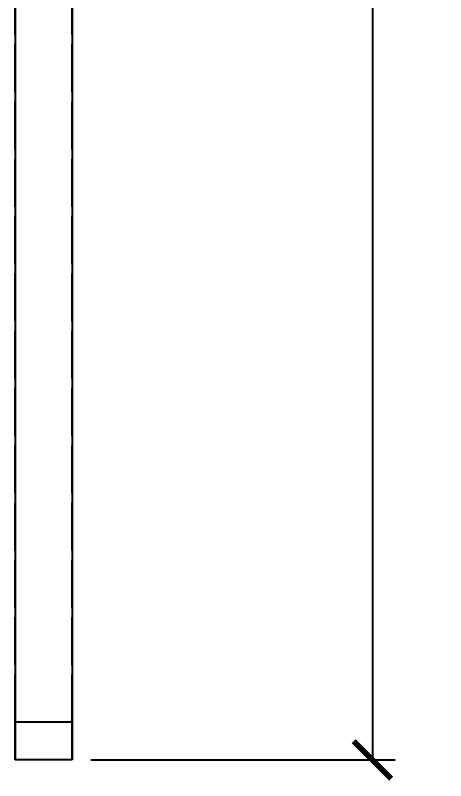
# Model space of a CAD drawing. Header units: millimetres. Extents: x -13 to 276, y -50 to 157.
# Drawn here: x 140.88 to 152.33, y -50.01 to -29.65 of the extents above; entities that cross this region are included whole.
import ezdxf

# ---------------------------------------------------------------- set-up
doc = ezdxf.new("R2010")
doc.units = ezdxf.units.MM
doc.linetypes.add('DASHED', pattern=[1.524, 1.27, -0.254])
for name, color, linetype in [('DIMS', 3, 'CONTINUOUS'), ('HIDDEN', 8, 'DASHED'), ('VISIBLE', 7, 'CONTINUOUS')]:
    doc.layers.add(name, color=color, linetype=linetype)
doc.styles.add('OpenSansCondensed-Light', font='OpenSansCondensed-Light.ttf')
doc.dimstyles.new('EZDXF', dxfattribs={"dimtxt": 0.25, "dimasz": 0.175, "dimexe": 0.375, "dimexo": 0.125, "dimgap": 0.1, "dimtad": 1, "dimlfac": 100, "dimzin": 12, "dimdsep": 46, "dimtxsty": 'OpenSansCondensed-Light', "dimblk": 'ARCHTICK', "dimcen": 2.5, "dimazin": 3, "dimtfac": 0.5, "dimtmove": 2, "dimatfit": 3})

# ---------------------------------------------------------------- blocks, each defined once
blk = doc.blocks.new('_ARCHTICK')
at = {"color": 0, "linetype": 'BYBLOCK', "const_width": 0.15}
blk.add_lwpolyline([(-0.5, -0.5), (0.5, 0.5)], dxfattribs=at)

msp = doc.modelspace()

# ---------------------------------------------------------------- linework, layer by layer
at = {"layer": 'HIDDEN'}
for points in [[(140.875, -48.455), (140.875, 57.045)], [(142.385, -48.455), (142.385, 57.045)], [(140.875, -49.455), (140.875, -49.43913), (140.875, -49.42325), (140.875, -49.40738), (140.875, -49.39151), (140.875, -49.37563), (140.875, -49.35976), (140.875, -49.34389), (140.875, -49.32802), (140.875, -49.31214), (140.875, -49.29627), (140.875, -49.2804), (140.875, -49.26452), (140.875, -49.24865), (140.875, -49.23278), (140.875, -49.2169), (140.875, -49.20103), (140.875, -49.18516), (140.875, -49.16929), (140.875, -49.15341), (140.875, -49.13754), (140.875, -49.12167), (140.875, -49.10579), (140.875, -49.08992), (140.875, -49.07405), (140.875, -49.05817), (140.875, -49.0423), (140.875, -49.02643), (140.875, -49.01056), (140.875, -48.99468), (140.875, -48.97881), (140.875, -48.96294), (140.875, -48.94706), (140.875, -48.93119), (140.875, -48.91532), (140.875, -48.89944), (140.875, -48.88357), (140.875, -48.8677), (140.875, -48.85183), (140.875, -48.83595), (140.875, -48.82008), (140.875, -48.80421), (140.875, -48.78833), (140.875, -48.77246), (140.875, -48.75659), (140.875, -48.74071), (140.875, -48.72484), (140.875, -48.70897), (140.875, -48.6931), (140.875, -48.67722), (140.875, -48.66135), (140.875, -48.64548), (140.875, -48.6296), (140.875, -48.61373), (140.875, -48.59786), (140.875, -48.58198), (140.875, -48.56611), (140.875, -48.55024), (140.875, -48.53437), (140.875, -48.51849), (140.875, -48.50262), (140.875, -48.48675), (140.875, -48.47087), (140.875, -48.455)], [(142.385, -48.455), (140.875, -48.455)], [(142.385, -49.455), (142.385, -49.43913), (142.385, -49.42325), (142.385, -49.40738), (142.385, -49.39151), (142.385, -49.37563), (142.385, -49.35976), (142.385, -49.34389), (142.385, -49.32802), (142.385, -49.31214), (142.385, -49.29627), (142.385, -49.2804), (142.385, -49.26452), (142.385, -49.24865), (142.385, -49.23278), (142.385, -49.2169), (142.385, -49.20103), (142.385, -49.18516), (142.385, -49.16929), (142.385, -49.15341), (142.385, -49.13754), (142.385, -49.12167), (142.385, -49.10579), (142.385, -49.08992), (142.385, -49.07405), (142.385, -49.05817), (142.385, -49.0423), (142.385, -49.02643), (142.385, -49.01056), (142.385, -48.99468), (142.385, -48.97881), (142.385, -48.96294), (142.385, -48.94706), (142.385, -48.93119), (142.385, -48.91532), (142.385, -48.89944), (142.385, -48.88357), (142.385, -48.8677), (142.385, -48.85183), (142.385, -48.83595), (142.385, -48.82008), (142.385, -48.80421), (142.385, -48.78833), (142.385, -48.77246), (142.385, -48.75659), (142.385, -48.74071), (142.385, -48.72484), (142.385, -48.70897), (142.385, -48.6931), (142.385, -48.67722), (142.385, -48.66135), (142.385, -48.64548), (142.385, -48.6296), (142.385, -48.61373), (142.385, -48.59786), (142.385, -48.58198), (142.385, -48.56611), (142.385, -48.55024), (142.385, -48.53437), (142.385, -48.51849), (142.385, -48.50262), (142.385, -48.48675), (142.385, -48.47087), (142.385, -48.455)]]:
    msp.add_lwpolyline(points, dxfattribs=at)
at = {"layer": 'VISIBLE'}
for points in [[(140.875, 57.045), (140.875, -48.455)], [(142.385, 57.045), (142.385, -48.455)], [(140.875, -48.455), (140.875, -48.47087), (140.875, -48.48675), (140.875, -48.50262), (140.875, -48.51849), (140.875, -48.53437), (140.875, -48.55024), (140.875, -48.56611), (140.875, -48.58198), (140.875, -48.59786), (140.875, -48.61373), (140.875, -48.6296), (140.875, -48.64548), (140.875, -48.66135), (140.875, -48.67722), (140.875, -48.6931), (140.875, -48.70897), (140.875, -48.72484), (140.875, -48.74071), (140.875, -48.75659), (140.875, -48.77246), (140.875, -48.78833), (140.875, -48.80421), (140.875, -48.82008), (140.875, -48.83595), (140.875, -48.85183), (140.875, -48.8677), (140.875, -48.88357), (140.875, -48.89944), (140.875, -48.91532), (140.875, -48.93119), (140.875, -48.94706), (140.875, -48.96294), (140.875, -48.97881), (140.875, -48.99468), (140.875, -49.01056), (140.875, -49.02643), (140.875, -49.0423), (140.875, -49.05817), (140.875, -49.07405), (140.875, -49.08992), (140.875, -49.10579), (140.875, -49.12167), (140.875, -49.13754), (140.875, -49.15341), (140.875, -49.16929), (140.875, -49.18516), (140.875, -49.20103), (140.875, -49.2169), (140.875, -49.23278), (140.875, -49.24865), (140.875, -49.26452), (140.875, -49.2804), (140.875, -49.29627), (140.875, -49.31214), (140.875, -49.32802), (140.875, -49.34389), (140.875, -49.35976), (140.875, -49.37563), (140.875, -49.39151), (140.875, -49.40738), (140.875, -49.42325), (140.875, -49.43913), (140.875, -49.455)], [(142.385, -48.455), (140.875, -48.455)], [(142.385, -48.455), (142.385, -48.47087), (142.385, -48.48675), (142.385, -48.50262), (142.385, -48.51849), (142.385, -48.53437), (142.385, -48.55024), (142.385, -48.56611), (142.385, -48.58198), (142.385, -48.59786), (142.385, -48.61373), (142.385, -48.6296), (142.385, -48.64548), (142.385, -48.66135), (142.385, -48.67722), (142.385, -48.6931), (142.385, -48.70897), (142.385, -48.72484), (142.385, -48.74071), (142.385, -48.75659), (142.385, -48.77246), (142.385, -48.78833), (142.385, -48.80421), (142.385, -48.82008), (142.385, -48.83595), (142.385, -48.85183), (142.385, -48.8677), (142.385, -48.88357), (142.385, -48.89944), (142.385, -48.91532), (142.385, -48.93119), (142.385, -48.94706), (142.385, -48.96294), (142.385, -48.97881), (142.385, -48.99468), (142.385, -49.01056), (142.385, -49.02643), (142.385, -49.0423), (142.385, -49.05817), (142.385, -49.07405), (142.385, -49.08992), (142.385, -49.10579), (142.385, -49.12167), (142.385, -49.13754), (142.385, -49.15341), (142.385, -49.16929), (142.385, -49.18516), (142.385, -49.20103), (142.385, -49.2169), (142.385, -49.23278), (142.385, -49.24865), (142.385, -49.26452), (142.385, -49.2804), (142.385, -49.29627), (142.385, -49.31214), (142.385, -49.32802), (142.385, -49.34389), (142.385, -49.35976), (142.385, -49.37563), (142.385, -49.39151), (142.385, -49.40738), (142.385, -49.42325), (142.385, -49.43913), (142.385, -49.455)], [(142.385, -49.455), (140.875, -49.455)], [(142.385, -49.455), (140.875, -49.455)]]:
    msp.add_lwpolyline(points, dxfattribs=at)

# ---------------------------------------------------------------- dimensions: what is measured, and where the dimension line sits
at = {"layer": 'DIMS'}
msp.add_linear_dim(base=(150.385, 58.045), p1=(142.385, 58.045), p2=(142.385, -49.455), angle=90, dimstyle='EZDXF', override={"dimtxt": 1.6, "dimasz": 1, "dimexe": 0.6, "dimexo": 0.5, "dimdec": 2}, dxfattribs=at).render()

doc.saveas('drawing.dxf')
